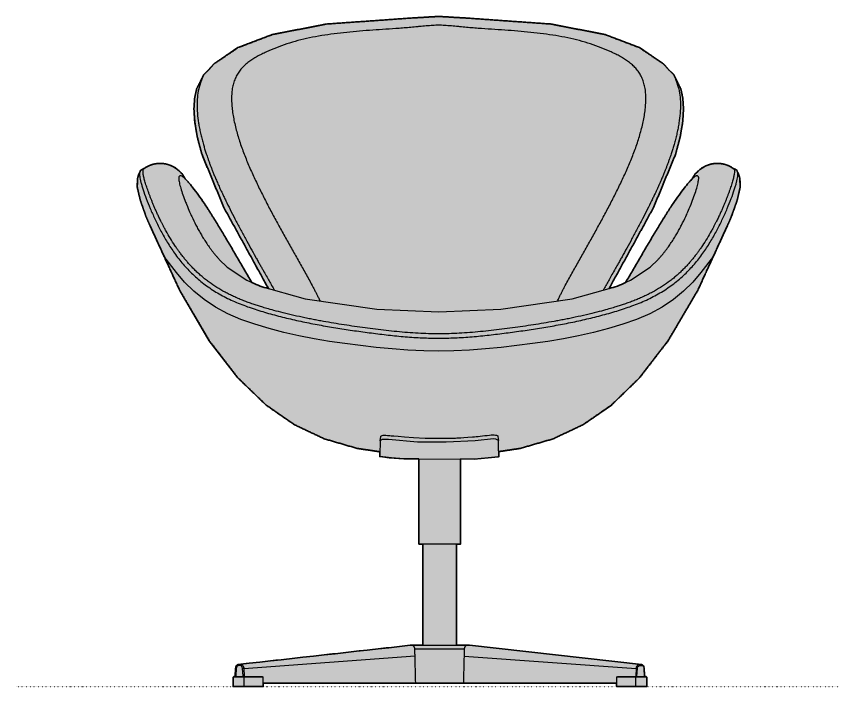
# Model space of a CAD drawing. Header units: millimetres. Extents: x 0 to 2157, y -1316 to 798.
# Drawn here: x 0 to 979, y 0 to 798 of the extents above; entities that cross this region are included whole.
import ezdxf

# ---------------------------------------------------------------- set-up
doc = ezdxf.new("R2010")
doc.units = ezdxf.units.MM
doc.linetypes.add('Dots', pattern=[1, 0, -1])
doc.layers.add('Blocks', color=7, linetype='Continuous')
doc.layers.add('Blocks$Fill', color=7, linetype='Continuous', true_color=0xffffff)
for name, color, linetype, lineweight, true_color in [('Blocks$Inner', 7, 'Continuous', 25, 0x007f00), ('Blocks$Outline', 7, 'Continuous', 35, 0xff3f3f), ('Groud', 7, 'Dots', 25, 0x243775)]:
    doc.layers.add(name, color=color, linetype=linetype, lineweight=lineweight, true_color=true_color)

# ---------------------------------------------------------------- blocks, each defined once
blk = doc.blocks.new('Swan Front')
at = {"layer": 'Blocks$Fill', "extrusion": (0, 0, -1)}
blk.add_hatch(color=256, dxfattribs=at).paths.add_polyline_path([(532.91, 4.03), (532.91, 0), (568.93, 0), (568.93, 11), (567.93, 12), (567.43, 12), (566.49, 12), (565.95, 21.45), (565.95, 21.58), (565.94, 21.72), (565.93, 21.85), (565.92, 21.98), (565.91, 22.11), (565.89, 22.24), (565.87, 22.37), (565.85, 22.5), (565.83, 22.63), (565.8, 22.76), (565.77, 22.89), (565.74, 23.01), (565.71, 23.14), (565.67, 23.26), (565.64, 23.38), (565.6, 23.5), (565.56, 23.62), (565.51, 23.74), (565.47, 23.85), (565.42, 23.97), (565.37, 24.08), (565.31, 24.19), (565.26, 24.29), (565.2, 24.4), (565.14, 24.5), (565.08, 24.6), (565.02, 24.7), (564.96, 24.8), (564.89, 24.89), (564.82, 24.98), (564.75, 25.07), (564.68, 25.15), (564.61, 25.24), (564.54, 25.32), (564.46, 25.39), (564.39, 25.47), (564.31, 25.54), (564.23, 25.6), (564.15, 25.67), (564.07, 25.73), (563.99, 25.79), (563.9, 25.84), (563.82, 25.9), (563.73, 25.94), (563.64, 25.99), (563.6, 26.01), (563.55, 26.03), (563.51, 26.06), (563.46, 26.08), (563.41, 26.09), (563.37, 26.11), (563.32, 26.13), (563.27, 26.15), (563.22, 26.16), (563.17, 26.18), (563.12, 26.19), (563.08, 26.2), (563.03, 26.21), (562.98, 26.22), (562.93, 26.23), (562.88, 26.24), (562.83, 26.25), (562.71, 26.26), (357.81, 49.19), (356.63, 49.2), (355.88, 49.2), (342.8, 49.2), (342.8, 169.8), (347.8, 169.8), (347.8, 271.24), (365.61, 271.27), (380.07, 272.47), (393.8, 273.98), (394.22, 274.06), (394.09, 275.5), (393.98, 279.75), (421.08, 283.76), (460.25, 295.2), (495.75, 311.92), (529.58, 335.35), (563.13, 367.76), (597.26, 412.11), (632.52, 472.1), (651.25, 512.91), (668.93, 551.44), (668.99, 551.57), (672.49, 559.63), (679.42, 579.17), (683.09, 594.9), (682.8, 605.24), (681.45, 609.99), (680.05, 612.89), (680.03, 612.95), (680.01, 613), (679.98, 613.06), (679.96, 613.12), (679.93, 613.17), (679.9, 613.23), (679.87, 613.28), (679.85, 613.33), (679.82, 613.38), (679.79, 613.43), (679.75, 613.47), (679.72, 613.52), (679.69, 613.56), (679.66, 613.6), (679.62, 613.64), (679.59, 613.68), (679.32, 614.86), (676.96, 616.53), (676.71, 616.6), (676.47, 616.65), (676.21, 616.71), (676.18, 616.72), (676.15, 616.72), (676.1, 616.73), (676.01, 616.75), (675.88, 616.78), (675.63, 616.86), (675.59, 616.88), (674.87, 617.39), (674.14, 617.89), (673.39, 618.36), (672.63, 618.82), (671.84, 619.26), (671.05, 619.69), (670.24, 620.09), (669.42, 620.47), (668.58, 620.83), (667.73, 621.16), (666.87, 621.48), (666.01, 621.77), (665.13, 622.04), (664.24, 622.28), (663.35, 622.5), (662.45, 622.7), (661.55, 622.87), (660.64, 623.01), (659.73, 623.13), (658.82, 623.23), (657.9, 623.3), (656.99, 623.34), (656.08, 623.36), (655.17, 623.36), (654.26, 623.33), (653.36, 623.27), (652.46, 623.19), (651.57, 623.09), (650.69, 622.96), (649.81, 622.82), (648.94, 622.65), (648.09, 622.45), (647.23, 622.24), (646.38, 622), (645.53, 621.74), (644.69, 621.45), (643.85, 621.14), (643.01, 620.8), (642.18, 620.45), (641.36, 620.06), (640.54, 619.66), (639.74, 619.23), (638.94, 618.78), (638.16, 618.3), (637.39, 617.81), (636.63, 617.29), (635.88, 616.75), (635.15, 616.19), (634.44, 615.61), (633.74, 615.01), (633.06, 614.39), (632.4, 613.76), (631.76, 613.11), (631.13, 612.44), (630.53, 611.76), (629.94, 611.06), (629.38, 610.35), (628.84, 609.62), (628.32, 608.89), (627.82, 608.14), (627.35, 607.39), (626.89, 606.62), (626.46, 605.85), (626.05, 605.07), (625.14, 604.13), (623.9, 602.81), (622.59, 601.35), (619.8, 598.05), (616.77, 594.28), (613.57, 590.12), (610.2, 585.59), (606.7, 580.7), (603.09, 575.45), (595.65, 564), (572.56, 525.92), (546.42, 481.35), (536.73, 477.01), (526.87, 474.22), (579.81, 570.66), (606.23, 634.59), (611.62, 654.95), (614.64, 672.87), (615.58, 688.32), (614.74, 701.27), (612.4, 712.13), (605.05, 726.86), (603.87, 729.23), (598.49, 734.43), (598.36, 734.57), (598.22, 734.7), (598.09, 734.84), (597.97, 734.98), (591.92, 741.79), (563.08, 761.31), (522.3, 776.84), (457.92, 789.41), (356.67, 796.56), (323.94, 798.49), (291.21, 796.56), (189.96, 789.41), (125.58, 776.84), (84.8, 761.31), (55.96, 741.79), (49.91, 734.98), (49.79, 734.84), (49.66, 734.7), (49.52, 734.57), (49.39, 734.43), (44.01, 729.23), (42.83, 726.86), (35.48, 712.13), (33.14, 701.27), (32.3, 688.32), (33.24, 672.87), (36.26, 654.95), (41.65, 634.59), (68.07, 570.66), (121.01, 474.22), (111.15, 477.01), (101.46, 481.35), (54.12, 561), (48.48, 569.86), (44.79, 575.45), (41.18, 580.7), (37.68, 585.59), (34.31, 590.12), (31.11, 594.28), (28.08, 598.05), (25.29, 601.35), (23.98, 602.81), (22.74, 604.13), (21.83, 605.07), (21.42, 605.85), (20.99, 606.62), (20.53, 607.39), (20.06, 608.14), (19.56, 608.89), (19.04, 609.62), (18.5, 610.35), (17.94, 611.06), (17.35, 611.76), (16.75, 612.44), (16.12, 613.11), (15.48, 613.76), (14.82, 614.39), (14.14, 615.01), (13.44, 615.61), (12.73, 616.19), (12, 616.75), (11.25, 617.29), (10.49, 617.81), (9.72, 618.3), (8.94, 618.78), (8.14, 619.23), (7.34, 619.66), (6.52, 620.06), (5.7, 620.45), (4.87, 620.8), (4.04, 621.14), (3.19, 621.45), (2.35, 621.74), (1.5, 622), (0.65, 622.24), (-0.21, 622.45), (-1.06, 622.65), (-1.93, 622.82), (-2.81, 622.96), (-3.69, 623.09), (-4.58, 623.19), (-5.48, 623.27), (-6.38, 623.33), (-7.29, 623.36), (-8.2, 623.36), (-9.11, 623.34), (-10.02, 623.3), (-10.94, 623.23), (-11.85, 623.13), (-12.76, 623.01), (-13.67, 622.87), (-14.57, 622.7), (-15.47, 622.5), (-16.36, 622.28), (-17.25, 622.04), (-18.12, 621.77), (-18.99, 621.48), (-19.85, 621.16), (-20.7, 620.83), (-21.54, 620.47), (-22.36, 620.09), (-23.17, 619.69), (-23.96, 619.26), (-24.75, 618.82), (-25.51, 618.36), (-26.26, 617.89), (-26.99, 617.39), (-27.71, 616.88), (-27.75, 616.86), (-28, 616.78), (-28.13, 616.75), (-28.27, 616.72), (-28.3, 616.72), (-28.33, 616.71), (-28.36, 616.7), (-28.46, 616.68), (-28.5, 616.67), (-28.83, 616.6), (-29.08, 616.53), (-31.44, 614.86), (-31.7, 613.68), (-31.74, 613.64), (-31.78, 613.6), (-31.81, 613.56), (-31.84, 613.52), (-31.87, 613.47), (-31.91, 613.43), (-31.94, 613.38), (-31.97, 613.33), (-31.99, 613.28), (-32.02, 613.23), (-32.05, 613.17), (-32.08, 613.12), (-32.1, 613.06), (-32.13, 613), (-32.15, 612.95), (-32.17, 612.89), (-33.57, 609.99), (-34.92, 605.24), (-35.21, 594.9), (-31.54, 579.17), (-24.6, 559.63), (-21.11, 551.57), (-21.05, 551.44), (-3.37, 512.91), (15.36, 472.1), (50.62, 412.11), (84.75, 367.76), (118.3, 335.35), (152.13, 311.92), (187.63, 295.2), (226.8, 283.76), (252.42, 279.97), (252.33, 277.41), (252.41, 274.51), (252.28, 273.96), (253.25, 273.8), (265.04, 272.53), (281.85, 271.15), (297.83, 271.17), (297.83, 169.8), (302.83, 169.8), (302.83, 49.2), (290.07, 49.2), (288.92, 49.2), (287.79, 49.2), (287.51, 49.2), (287.4, 49.19), (287.35, 49.19), (287.31, 49.18), (82.39, 26.26), (82.32, 26.25), (82.25, 26.24), (82.19, 26.23), (82.14, 26.22), (82.09, 26.2), (82.03, 26.19), (81.98, 26.18), (81.93, 26.16), (81.88, 26.14), (81.83, 26.13), (81.78, 26.11), (81.73, 26.09), (81.68, 26.07), (81.63, 26.05), (81.59, 26.03), (81.54, 26.01), (81.49, 25.98), (81.45, 25.96), (81.4, 25.93), (81.35, 25.91), (81.27, 25.85), (81.18, 25.8), (81.09, 25.74), (81, 25.67), (80.92, 25.6), (80.84, 25.53), (80.76, 25.46), (80.68, 25.38), (80.6, 25.3), (80.52, 25.22), (80.44, 25.13), (80.37, 25.04), (80.3, 24.94), (80.23, 24.84), (80.16, 24.74), (80.09, 24.64), (80.03, 24.54), (79.99, 24.48), (79.98, 24.45), (79.96, 24.42), (79.95, 24.39), (79.93, 24.36), (79.91, 24.32), (79.9, 24.28), (79.88, 24.24), (79.86, 24.19), (79.82, 24.09), (79.78, 23.96), (79.74, 23.81), (79.64, 23.42), (79.52, 22.91), (79.19, 21.36), (78.66, 12), (76.85, 12), (75.85, 11), (75.85, 0), (89.11, 0), (89.11, 0), (111.95, 0), (111.95, 4.03), (294.58, 4.03), (351.34, 4.03)], flags=0)
at = {"layer": 'Blocks$Inner'}
for p, q in [((-682.8, 605.24), (-681.45, 609.99)), ((-681.45, 609.99), (-679.83, 613.35)), ((33.57, 609.99), (31.95, 613.35)), ((34.92, 605.24), (33.57, 609.99)), ((-683.09, 594.9), (-682.8, 605.24)), ((35.21, 594.9), (34.92, 605.24)), ((-679.42, 579.17), (-683.09, 594.9)), ((31.54, 579.17), (35.21, 594.9)), ((-672.49, 559.63), (-679.42, 579.17)), ((24.6, 559.63), (31.54, 579.17)), ((-668.99, 551.57), (-672.49, 559.63)), ((21.11, 551.57), (24.6, 559.63)), ((-632.52, 472.1), (-668.93, 551.44)), ((-15.36, 472.1), (21.05, 551.44)), ((-597.26, 412.11), (-632.52, 472.1)), ((-50.62, 412.11), (-15.36, 472.1)), ((-563.13, 367.76), (-597.26, 412.11)), ((-84.75, 367.76), (-50.62, 412.11)), ((-529.58, 335.35), (-563.13, 367.76)), ((-118.3, 335.35), (-84.75, 367.76)), ((-495.75, 311.92), (-529.58, 335.35)), ((-152.13, 311.92), (-118.3, 335.35)), ((-460.25, 295.2), (-495.75, 311.92)), ((-187.63, 295.2), (-152.13, 311.92)), ((-421.08, 283.76), (-460.25, 295.2)), ((-393.69, 292.84), (-392.99, 298)), ((-253.38, 298.08), (-252.74, 293.13)), ((-226.8, 283.76), (-187.63, 295.2)), ((-393.98, 279.75), (-421.08, 283.76)), ((-252.42, 279.97), (-226.8, 283.76)), ((-347.8, 271.24), (-347.8, 169.8)), ((-342.8, 169.8), (-342.8, 49.2)), ((-302.83, 49.2), (-302.83, 169.8)), ((-82.39, 26.26), (-287.31, 49.18))]:
    blk.add_line(p, q, dxfattribs=at)
for points in [[(-49.91, 734.98), (-55.96, 741.79), (-84.8, 761.31), (-125.58, 776.84), (-189.96, 789.41), (-291.21, 796.56), (-323.94, 798.49), (-356.67, 796.56), (-457.92, 789.41), (-522.3, 776.84), (-563.08, 761.31), (-591.92, 741.79), (-597.97, 734.98)], [(-598.49, 734.43), (-603.87, 729.23), (-612.4, 712.13), (-614.74, 701.27), (-615.58, 688.32), (-614.64, 672.87), (-611.62, 654.95), (-606.23, 634.59), (-579.81, 570.66), (-526.87, 474.22)], [(-121.01, 474.22), (-68.07, 570.66), (-41.65, 634.59), (-36.26, 654.95), (-33.24, 672.87), (-32.3, 688.32), (-33.14, 701.27), (-35.48, 712.13), (-44.01, 729.23), (-49.39, 734.43)], [(-675.59, 616.88), (-675.63, 616.86), (-675.88, 616.78), (-676.01, 616.75), (-676.1, 616.73), (-676.15, 616.72), (-676.18, 616.72), (-676.21, 616.71), (-676.24, 616.7), (-676.27, 616.7), (-676.3, 616.69), (-676.34, 616.68), (-676.38, 616.67), (-676.47, 616.65), (-676.71, 616.6), (-676.96, 616.53), (-679.32, 614.86), (-679.59, 613.68)], [(31.7, 613.68), (31.44, 614.86), (29.08, 616.53), (28.83, 616.6), (28.59, 616.65), (28.5, 616.67), (28.46, 616.68), (28.42, 616.69), (28.39, 616.7), (28.36, 616.7), (28.33, 616.71), (28.3, 616.72), (28.27, 616.72), (28.22, 616.73), (28.13, 616.75), (28, 616.78), (27.75, 616.86), (27.71, 616.88)], [(3.37, 512.91), (-11.56, 493.53), (-21.26, 481.96), (-32.18, 471.06), (-44.39, 461.06), (-57.87, 452.12), (-72.53, 444.28), (-88.2, 437.49), (-104.68, 431.64), (-121.78, 426.52), (-139.36, 421.98), (-157.28, 417.96), (-175.43, 414.41), (-193.76, 411.32), (-212.22, 408.63), (-230.8, 406.26), (-249.49, 404.14), (-268.29, 402.33), (-287.17, 400.93), (-306.1, 400.05), (-323.94, 399.76), (-341.78, 400.05), (-360.71, 400.93), (-379.59, 402.33), (-398.39, 404.14), (-417.08, 406.26), (-435.66, 408.63), (-454.12, 411.32), (-472.45, 414.41), (-490.6, 417.96), (-508.52, 421.98), (-526.1, 426.52), (-543.2, 431.64), (-559.68, 437.49), (-575.35, 444.28), (-590.01, 452.12), (-603.49, 461.06), (-615.7, 471.06), (-626.62, 481.96), (-636.32, 493.53), (-651.25, 512.91)], [(-585.32, 508.87), (-575.86, 499.69), (-552.54, 484.09), (-536.73, 477.01), (-482.9, 461.81), (-397.77, 449.86), (-323.94, 446.36), (-250.11, 449.86), (-164.98, 461.81), (-111.15, 477.01), (-95.34, 484.09), (-72.02, 499.69), (-62.56, 508.87)], [(-391.19, 294.56), (-393.69, 292.84), (-393.72, 288.36), (-393.96, 280.44), (-394.09, 275.5), (-394.22, 274.06), (-393.8, 273.98), (-376.66, 272.09)], [(-255.77, 294.98), (-258.77, 295.16), (-280.55, 292.9), (-314.92, 291.07), (-349.18, 291.27), (-383.64, 294.27), (-391.19, 294.56)], [(-269.38, 272.06), (-253.25, 273.8), (-252.28, 273.96), (-252.41, 274.51), (-252.33, 277.41), (-252.57, 284.24), (-252.74, 293.13), (-255.77, 294.97)], [(-390.82, 273.61), (-382.82, 272.7), (-365.61, 271.27), (-281.85, 271.15), (-262.43, 272.74), (-254.82, 273.61)], [(-297.83, 271.17), (-297.83, 169.8), (-347.8, 169.8)], [(-355.88, 49.2), (-349.63, 49.2), (-342.59, 49.2), (-334.95, 49.2), (-326.96, 49.2), (-318.85, 49.2), (-310.88, 49.2), (-303.27, 49.2), (-296.27, 49.2), (-290.07, 49.2)], [(-287.79, 49.2), (-288.92, 49.2), (-290.07, 49.2)], [(-556.16, 21.43), (-352.15, 36.51)], [(-293.79, 36.3), (-88.7, 21.42)], [(-565.2, 21.5), (-565.95, 21.45), (-566.45, 12.74), (-566.49, 12)], [(-557.04, 12), (-557.08, 12.7), (-557.57, 21.37), (-558.1, 23.58), (-559.4, 25.02), (-561.06, 25.28), (-562.79, 25.23), (-564.6, 23.75), (-565.21, 21.37), (-565.71, 12.7), (-565.75, 12)], [(-556.16, 21.43), (-555.66, 12.74), (-555.62, 12)], [(-88.7, 21.44), (-89.19, 12.75), (-89.24, 12)], [(-87.82, 12), (-87.29, 21.36)], [(-87.29, 21.36), (-86.63, 23.83), (-84.67, 25.27), (-82.86, 25.28), (-81.14, 25.08), (-79.7, 23.66)], [(-78.66, 12), (-79.19, 21.36)], [(-568.93, 11), (-567.93, 12), (-567.43, 12), (-562.78, 12), (-556.24, 12), (-534.33, 12), (-532.91, 11)], [(-555.63, 0), (-555.63, 11), (-555.93, 11.5), (-556.24, 12)], [(-111.95, 11), (-110.54, 12), (-88.5, 12), (-81.95, 12), (-77.33, 12), (-76.85, 12), (-75.85, 11)], [(-75.85, 0), (-75.85, 11), (-75.86, 11), (-76.38, 11), (-77.59, 11), (-79.39, 11), (-81.65, 11), (-84.16, 11), (-86.71, 11), (-89.11, 11), (-111.95, 11), (-111.95, 0), (-89.11, 0), (-89.11, 11), (-88.8, 11.5), (-88.5, 12)], [(-532.91, 4.03), (-351.34, 4.03)], [(-75.85, 0), (-89.11, 0)]]:
    blk.add_lwpolyline(points, dxfattribs=at)
blk.add_lwpolyline([(-555.63, 11), (-558.01, 11), (-560.57, 11), (-563.08, 11), (-565.34, 11), (-567.16, 11), (-568.39, 11), (-568.92, 11), (-568.93, 11), (-568.93, 0), (-532.91, 0), (-532.91, 11)], close=True, dxfattribs=at)
at = {"layer": 'Blocks$Inner', "extrusion": (0, 0, -1)}
for centre, radius, start, end in [((605.44, 741.62), 10, 221.60169, 225.94778), ((42.44, 741.62), 10, 314.05222, 318.39831), ((655.82, 589.99), 33.37, 53.68004, 153.13594), ((-7.94, 589.99), 33.37, 26.86406, 126.31996), ((662.95, 554.19), 6.58, 335.34469, 336.55966)]:
    blk.add_arc(centre, radius, start, end, dxfattribs=at)
at = {"layer": 'Blocks$Inner'}
for centre, radius, start, end in [((15.07, 554.19), 6.58, 335.34469, 336.55966), ((-561.96, 36.28), 10, 270.04243, 270.23445)]:
    blk.add_arc(centre, radius, start, end, dxfattribs=at)
for points, knots in [([(-323.94, 788.03), (-326.28, 787.95), (-329.96, 787.78), (-334.97, 787.48), (-339, 787.21), (-343.02, 786.86), (-347.03, 786.45), (-351.02, 786.02), (-355.02, 785.63), (-359.01, 785.28), (-364.32, 784.81), (-373.61, 784.05), (-386.85, 783.18), (-402.61, 782.21), (-418.2, 781.09), (-433.56, 779.59), (-448.64, 777.77), (-463.46, 775.67), (-477.9, 773.15), (-491.76, 769.86), (-504.94, 765.86), (-517.48, 761.29), (-527.35, 757.16), (-534.87, 753.59), (-540.26, 750.75), (-545.41, 747.71), (-549.45, 744.96), (-552.47, 742.57), (-555.4, 740.09), (-558.75, 736.74), (-562.3, 732.22), (-565.3, 727.27), (-567.64, 721.72), (-569.37, 715.72), (-570.22, 710.32), (-570.59, 705.77), (-570.74, 702.32), (-570.75, 698.81), (-570.61, 695.19), (-570.34, 691.52), (-569.86, 686.6), (-568.97, 680.35), (-567.52, 672.74), (-565.72, 665.09), (-563.61, 657.41), (-561.24, 649.75), (-557.75, 639.56), (-552.88, 626.94), (-546.43, 612.03), (-539.51, 597.28), (-532.28, 582.74), (-524.86, 568.43), (-517.15, 554.06), (-509.41, 539.98), (-501.46, 525.76), (-493.5, 511.69), (-485.53, 497.61), (-478.94, 485.74), (-474.44, 477.4), (-471.91, 472.62), (-470.07, 469.01), (-468.25, 465.38), (-466.67, 462.16), (-465.7, 460.14), (-465.32, 459.34)], [0.9992672, 0.9992672, 0.9992672, 0.9992672, 1.0038535, 1.0065131, 1.0091727, 1.0118322, 1.0144918, 1.0171514, 1.019811, 1.0224705, 1.0251301, 1.0304492, 1.0410875, 1.0517258, 1.0623641, 1.0730024, 1.0836407, 1.094279, 1.1049173, 1.1155556, 1.1261939, 1.1368322, 1.1474705, 1.1527897, 1.1581088, 1.163428, 1.1687471, 1.1714067, 1.1740663, 1.1793854, 1.1847046, 1.1900237, 1.1953429, 1.200662, 1.2059812, 1.2086407, 1.2113003, 1.2139599, 1.2166195, 1.219279, 1.2219386, 1.2272578, 1.2325769, 1.2378961, 1.2432152, 1.2485344, 1.2538535, 1.2644918, 1.2751301, 1.2857684, 1.2964067, 1.307045, 1.3176833, 1.3283216, 1.3389599, 1.3495982, 1.3602365, 1.3708748, 1.3761939, 1.3788535, 1.3815131, 1.3841727, 1.3868322, 1.3885827, 1.3885827, 1.3885827, 1.3885827]), ([(-182.56, 459.34), (-182.18, 460.14), (-181.22, 462.16), (-179.63, 465.38), (-177.81, 469.01), (-175.97, 472.62), (-173.44, 477.4), (-168.94, 485.74), (-162.35, 497.61), (-154.38, 511.69), (-146.42, 525.76), (-138.47, 539.98), (-130.73, 554.06), (-123.02, 568.43), (-115.6, 582.74), (-108.37, 597.28), (-101.46, 612.03), (-95, 626.94), (-90.13, 639.56), (-86.64, 649.75), (-84.27, 657.41), (-82.16, 665.09), (-80.36, 672.74), (-78.91, 680.35), (-78.02, 686.6), (-77.54, 691.52), (-77.27, 695.19), (-77.13, 698.81), (-77.14, 702.32), (-77.29, 705.77), (-77.66, 710.32), (-78.51, 715.72), (-80.24, 721.72), (-82.58, 727.27), (-85.58, 732.22), (-89.13, 736.74), (-92.49, 740.09), (-95.41, 742.57), (-98.44, 744.96), (-102.47, 747.71), (-107.62, 750.75), (-113.01, 753.59), (-120.53, 757.16), (-130.4, 761.29), (-142.94, 765.86), (-156.12, 769.86), (-169.98, 773.15), (-184.42, 775.67), (-199.24, 777.77), (-214.32, 779.59), (-229.68, 781.09), (-245.27, 782.21), (-261.03, 783.18), (-274.27, 784.05), (-283.56, 784.81), (-288.87, 785.28), (-292.86, 785.63), (-296.86, 786.02), (-300.85, 786.45), (-304.86, 786.86), (-308.88, 787.21), (-312.91, 787.48), (-317.92, 787.78), (-321.6, 787.95), (-323.94, 788.03)], [0.6099516, 0.6099516, 0.6099516, 0.6099516, 0.6117021, 0.6143617, 0.6170213, 0.6196809, 0.6223404, 0.6276596, 0.6382979, 0.6489362, 0.6595745, 0.6702128, 0.6808511, 0.6914894, 0.7021277, 0.712766, 0.7234043, 0.7340426, 0.7446809, 0.75, 0.7553191, 0.7606383, 0.7659574, 0.7712766, 0.7765957, 0.7792553, 0.7819149, 0.7845745, 0.787234, 0.7898936, 0.7925532, 0.7978723, 0.8031915, 0.8085106, 0.8138298, 0.8191489, 0.8244681, 0.8271277, 0.8297872, 0.8351064, 0.8404255, 0.8457447, 0.8510638, 0.8617021, 0.8723404, 0.8829787, 0.893617, 0.9042553, 0.9148936, 0.9255319, 0.9361702, 0.9468085, 0.9574468, 0.9680851, 0.9734043, 0.9760638, 0.9787234, 0.981383, 0.9840426, 0.9867021, 0.9893617, 0.9920213, 0.9946809, 0.9992672, 0.9992672, 0.9992672, 0.9992672]), ([(-605.05, 726.86), (-607.38, 720.29), (-609.51, 714.54), (-611.43, 704.89), (-612.11, 694.35), (-611.65, 683.15), (-610.46, 673.46), (-609.05, 665.49), (-607.79, 659.42), (-606.58, 654.37), (-605.56, 650.41), (-604.75, 647.44), (-603.95, 644.66), (-602.95, 641.27), (-601.95, 638.07), (-600.84, 634.65), (-599.9, 631.86), (-599, 629.27), (-598.2, 626.99), (-597.53, 625.14), (-596.84, 623.26), (-595.94, 620.86), (-594.8, 617.9), (-593.37, 614.25), (-591.76, 610.3), (-589.9, 605.84), (-587.69, 600.69), (-585.46, 595.67), (-583.39, 591.11), (-581.68, 587.44), (-579.75, 583.34), (-576.81, 577.22), (-572.57, 568.62), (-566.78, 557.28), (-560.55, 545.45), (-554.16, 533.63), (-547.93, 522.31), (-543.13, 513.7), (-539.68, 507.54), (-537.34, 503.39), (-535.2, 499.6), (-532.47, 494.77), (-529.34, 489.23), (-525.97, 483.25), (-522.78, 477.56), (-520.82, 474.04), (-519.82, 472.23)], [0.2053571, 0.2053571, 0.2053571, 0.2053571, 0.2142857, 0.2232143, 0.2321429, 0.2410714, 0.25, 0.2544643, 0.2589286, 0.2633929, 0.265625, 0.2678571, 0.2700893, 0.2723214, 0.2767857, 0.2790179, 0.28125, 0.2834821, 0.2845982, 0.2857143, 0.2868304, 0.2879464, 0.2901786, 0.2924107, 0.2946429, 0.296875, 0.2991071, 0.3013393, 0.3024554, 0.3035714, 0.3046875, 0.3058036, 0.3080357, 0.3102679, 0.3125, 0.3147321, 0.3169643, 0.3191964, 0.3203125, 0.3214286, 0.3225446, 0.3236607, 0.3258929, 0.328125, 0.3303571, 0.3329461, 0.3329461, 0.3329461, 0.3329461]), ([(-42.83, 726.86), (-40.5, 720.29), (-38.37, 714.54), (-36.45, 704.89), (-35.77, 694.35), (-36.23, 683.15), (-37.42, 673.46), (-38.83, 665.49), (-40.09, 659.42), (-41.3, 654.37), (-42.32, 650.41), (-43.13, 647.44), (-43.93, 644.66), (-44.93, 641.27), (-45.93, 638.07), (-47.04, 634.65), (-47.98, 631.86), (-48.88, 629.27), (-49.68, 626.99), (-50.35, 625.14), (-51.04, 623.26), (-51.94, 620.86), (-53.08, 617.9), (-54.51, 614.25), (-56.12, 610.3), (-57.98, 605.84), (-60.19, 600.69), (-62.42, 595.67), (-64.49, 591.11), (-66.2, 587.44), (-68.13, 583.34), (-71.07, 577.22), (-75.31, 568.62), (-81.1, 557.28), (-87.33, 545.45), (-93.72, 533.63), (-99.95, 522.31), (-104.75, 513.7), (-108.2, 507.54), (-110.54, 503.39), (-112.68, 499.6), (-115.41, 494.77), (-118.54, 489.23), (-121.91, 483.25), (-125.1, 477.56), (-127.06, 474.04), (-128.06, 472.23)], [0.2053571, 0.2053571, 0.2053571, 0.2053571, 0.2142857, 0.2232143, 0.2321429, 0.2410714, 0.25, 0.2544643, 0.2589286, 0.2633929, 0.265625, 0.2678571, 0.2700893, 0.2723214, 0.2767857, 0.2790179, 0.28125, 0.2834821, 0.2845982, 0.2857143, 0.2868304, 0.2879464, 0.2901786, 0.2924107, 0.2946429, 0.296875, 0.2991071, 0.3013393, 0.3024554, 0.3035714, 0.3046875, 0.3058036, 0.3080357, 0.3102679, 0.3125, 0.3147321, 0.3169643, 0.3191964, 0.3203125, 0.3214286, 0.3225446, 0.3236607, 0.3258929, 0.328125, 0.3303571, 0.3329461, 0.3329461, 0.3329461, 0.3329461]), ([(-679.59, 613.68), (-679.9, 613.34), (-680.47, 612.03), (-680.39, 608.04), (-679.16, 602.18), (-677.52, 596.6), (-675.57, 590.36), (-672.49, 581.57), (-667.85, 569.79), (-662.3, 557.28), (-655.88, 544.3), (-648.48, 531.07), (-639.94, 517.85), (-630.09, 504.91), (-618.8, 492.56), (-605.92, 481.17), (-591.49, 471.05), (-575.63, 462.31), (-558.58, 454.94), (-540.65, 448.72), (-522.05, 443.32), (-502.96, 438.49), (-483.57, 434.2), (-463.96, 430.39), (-444.19, 427.03), (-424.29, 424.02), (-404.25, 421.27), (-384.06, 418.76), (-363.75, 416.75), (-343.68, 415.42), (-330.4, 415.1), (-323.94, 415.09)], [0, 0, 0, 0, 0.0074939, 0.0196891, 0.0318842, 0.0379817, 0.0440793, 0.0562744, 0.0684695, 0.0806647, 0.0928598, 0.1050549, 0.11725, 0.1294452, 0.1416403, 0.1538354, 0.1660305, 0.1782256, 0.1904208, 0.2026159, 0.214811, 0.2270061, 0.2392012, 0.2513964, 0.2635915, 0.2757866, 0.2879817, 0.3001769, 0.312372, 0.3245671, 0.336095, 0.336095, 0.336095, 0.336095]), ([(-323.94, 420.21), (-332.1, 420.23), (-348.81, 420.74), (-373.94, 422.76), (-399.21, 425.71), (-420.1, 428.54), (-436.67, 430.99), (-449.02, 432.96), (-459.29, 434.72), (-467.52, 436.23), (-473.64, 437.4), (-479.96, 438.66), (-488.77, 440.49), (-499.95, 442.99), (-512.51, 446.06), (-523.06, 448.89), (-530.6, 451.06), (-536.33, 452.8), (-540.44, 454.11), (-543.82, 455.23), (-546.57, 456.17), (-549.45, 457.18), (-553.15, 458.53), (-557.69, 460.28), (-563.01, 462.47), (-568.27, 464.8), (-573.46, 467.28), (-580.21, 470.77), (-588.33, 475.49), (-595.97, 480.67), (-601.78, 485.09), (-605.97, 488.52), (-610.03, 492.09), (-613.96, 495.8), (-617.08, 498.96), (-619.45, 501.47), (-621.2, 503.39), (-622.77, 505.17), (-624.6, 507.28), (-626.67, 509.76), (-628.98, 512.64), (-631.26, 515.61), (-633.22, 518.25), (-635.55, 521.51), (-639.06, 526.63), (-643.73, 533.98), (-648.02, 541.43), (-650.9, 546.76), (-652.71, 550.22), (-654.21, 553.17), (-656, 556.75), (-657.85, 560.61), (-659.44, 564.04), (-660.65, 566.72), (-661.57, 568.78), (-662.46, 570.82), (-663.56, 573.38), (-664.82, 576.42), (-666.22, 579.89), (-667.58, 583.36), (-668.89, 586.83), (-670.52, 591.28), (-672.28, 596.54), (-674.06, 602.16), (-675.35, 607.04), (-676.13, 611.15), (-676.33, 614.33), (-676.05, 616.05), (-675.7, 616.72), (-675.59, 616.88)], [0.2976355, 0.2976355, 0.2976355, 0.2976355, 0.3061729, 0.3151014, 0.32403, 0.3329586, 0.3374229, 0.3418871, 0.3463514, 0.3485836, 0.3508157, 0.3530479, 0.35528, 0.3597443, 0.3642086, 0.3686729, 0.3731371, 0.3776014, 0.3820657, 0.3842979, 0.38653, 0.3887621, 0.3909943, 0.3954586, 0.3999229, 0.4043871, 0.4088514, 0.4133157, 0.4222443, 0.4311729, 0.4356371, 0.4401014, 0.4445657, 0.44903, 0.4534943, 0.4557264, 0.4579586, 0.4601907, 0.4624229, 0.4668871, 0.4713514, 0.4735836, 0.4758157, 0.4780479, 0.48028, 0.4847443, 0.4892086, 0.4914407, 0.4936729, 0.495905, 0.4981371, 0.5026014, 0.5070657, 0.5092979, 0.51153, 0.5137621, 0.5159943, 0.5204586, 0.5249229, 0.5293871, 0.5338514, 0.5383157, 0.5472443, 0.5561729, 0.5651014, 0.57403, 0.5829586, 0.5918871, 0.595271, 0.595271, 0.595271, 0.595271]), ([(-546.42, 481.35), (-547.23, 482.67), (-550.76, 488.49), (-555.56, 496.64), (-560.83, 505.73), (-566.05, 514.78), (-572.57, 525.99), (-580.36, 539.01), (-586.79, 549.64), (-591.24, 556.92), (-593.77, 561.01), (-595.65, 564.01), (-597.53, 566.96), (-600.03, 570.85), (-604.33, 577.36), (-610.3, 585.84), (-615.8, 593.08), (-619.83, 598.12), (-622.64, 601.44), (-625.18, 604.23), (-627.44, 606.45), (-629.3, 607.85), (-630.84, 608.65), (-632.01, 608.81), (-633.15, 608.28), (-633.71, 606.8), (-633.61, 604.17), (-633.27, 601.72), (-632.65, 598.82), (-631.51, 594.42), (-629.58, 588.17), (-626.99, 580.95), (-625.18, 576.32), (-624.55, 574.75)], [-0.4605823, -0.4605823, -0.4605823, -0.4605823, -0.4574468, -0.4468085, -0.4414894, -0.4361702, -0.4255319, -0.4148936, -0.4042553, -0.3989362, -0.3962766, -0.393617, -0.3909574, -0.3882979, -0.3829787, -0.3723404, -0.3617021, -0.356383, -0.3510638, -0.3457447, -0.3404255, -0.3351064, -0.3297872, -0.3244681, -0.3191489, -0.3085106, -0.3031915, -0.2978723, -0.2925532, -0.287234, -0.2765957, -0.2659574, -0.2606383, -0.2606383, -0.2606383, -0.2606383]), ([(27.71, 616.88), (27.82, 616.72), (28.17, 616.05), (28.45, 614.33), (28.25, 611.15), (27.47, 607.04), (26.18, 602.16), (24.4, 596.54), (22.64, 591.28), (21.01, 586.83), (19.7, 583.36), (18.34, 579.89), (16.94, 576.42), (15.68, 573.38), (14.58, 570.82), (13.69, 568.78), (12.77, 566.72), (11.56, 564.04), (9.97, 560.61), (8.12, 556.75), (6.33, 553.17), (4.83, 550.22), (3.02, 546.76), (0.14, 541.43), (-4.15, 533.98), (-8.82, 526.63), (-12.33, 521.51), (-14.66, 518.25), (-16.62, 515.61), (-18.9, 512.64), (-21.21, 509.76), (-23.28, 507.28), (-25.11, 505.17), (-26.69, 503.39), (-28.43, 501.47), (-30.8, 498.96), (-33.92, 495.8), (-37.85, 492.09), (-41.91, 488.52), (-46.1, 485.09), (-51.91, 480.67), (-59.55, 475.49), (-67.67, 470.77), (-74.42, 467.28), (-79.61, 464.8), (-84.87, 462.47), (-90.19, 460.28), (-94.73, 458.53), (-98.43, 457.18), (-101.31, 456.17), (-104.06, 455.23), (-107.44, 454.11), (-111.55, 452.8), (-117.28, 451.06), (-124.82, 448.89), (-135.37, 446.06), (-147.93, 442.99), (-159.12, 440.49), (-167.92, 438.66), (-174.24, 437.4), (-180.36, 436.23), (-188.59, 434.72), (-198.86, 432.96), (-211.21, 430.99), (-227.78, 428.54), (-248.67, 425.71), (-273.94, 422.76), (-299.07, 420.74), (-315.78, 420.23), (-323.94, 420.21)], [0, 0, 0, 0, 0.0033838, 0.0123124, 0.021241, 0.0301695, 0.0390981, 0.0480267, 0.0569553, 0.0614195, 0.0658838, 0.0703481, 0.0748124, 0.0792767, 0.0815088, 0.083741, 0.0859731, 0.0882053, 0.0926695, 0.0971338, 0.099366, 0.1015981, 0.1038303, 0.1060624, 0.1105267, 0.114991, 0.1172231, 0.1194553, 0.1216874, 0.1239195, 0.1283838, 0.1328481, 0.1350803, 0.1373124, 0.1395445, 0.1417767, 0.146241, 0.1507053, 0.1551695, 0.1596338, 0.1640981, 0.1730267, 0.1819553, 0.1864195, 0.1908838, 0.1953481, 0.1998124, 0.2042767, 0.2065088, 0.208741, 0.2109731, 0.2132053, 0.2176695, 0.2221338, 0.2265981, 0.2310624, 0.2355267, 0.239991, 0.2422231, 0.2444553, 0.2466874, 0.2489195, 0.2533838, 0.2578481, 0.2623124, 0.271241, 0.2801695, 0.2890981, 0.2976355, 0.2976355, 0.2976355, 0.2976355]), ([(-323.94, 415.09), (-317.48, 415.1), (-304.2, 415.42), (-284.13, 416.75), (-263.82, 418.76), (-243.63, 421.27), (-223.59, 424.02), (-203.69, 427.03), (-183.92, 430.39), (-164.31, 434.2), (-144.92, 438.49), (-125.83, 443.32), (-107.23, 448.72), (-89.3, 454.94), (-72.25, 462.31), (-56.39, 471.05), (-41.96, 481.17), (-29.08, 492.56), (-17.79, 504.91), (-7.94, 517.85), (0.6, 531.07), (8, 544.3), (14.42, 557.28), (19.97, 569.79), (24.61, 581.57), (27.69, 590.36), (29.64, 596.6), (31.28, 602.18), (32.51, 608.04), (32.59, 612.03), (32.02, 613.34), (31.7, 613.68)], [0.336095, 0.336095, 0.336095, 0.336095, 0.3476228, 0.3598179, 0.3720131, 0.3842082, 0.3964033, 0.4085984, 0.4207936, 0.4329887, 0.4451838, 0.4573789, 0.469574, 0.4817692, 0.4939643, 0.5061594, 0.5183545, 0.5305496, 0.5427448, 0.5549399, 0.567135, 0.5793301, 0.5915253, 0.6037204, 0.6159155, 0.6281106, 0.6342082, 0.6403057, 0.6525009, 0.664696, 0.6721899, 0.6721899, 0.6721899, 0.6721899]), ([(-23.33, 574.75), (-22.7, 576.32), (-20.89, 580.95), (-18.3, 588.17), (-16.37, 594.42), (-15.23, 598.82), (-14.61, 601.72), (-14.27, 604.17), (-14.17, 606.8), (-14.73, 608.28), (-15.87, 608.81), (-17.04, 608.65), (-18.58, 607.85), (-20.44, 606.45), (-22.7, 604.23), (-25.24, 601.44), (-28.05, 598.12), (-32.09, 593.08), (-37.58, 585.84), (-43.55, 577.36), (-47.85, 570.85), (-50.35, 566.96), (-52.23, 564.01), (-54.11, 561.01), (-56.64, 556.92), (-61.09, 549.64), (-67.52, 539.01), (-75.31, 525.99), (-81.83, 514.78), (-87.05, 505.73), (-92.32, 496.64), (-97.12, 488.49), (-100.65, 482.67), (-101.46, 481.35)], [11.8670213, 11.8670213, 11.8670213, 11.8670213, 11.8723404, 11.8829787, 11.893617, 11.8989362, 11.9042553, 11.9095745, 11.9148936, 11.9255319, 11.9308511, 11.9361702, 11.9414894, 11.9468085, 11.9521277, 11.9574468, 11.962766, 11.9680851, 11.9787234, 11.9893617, 11.9946809, 11.9973404, 12, 12.0026596, 12.0053191, 12.0106383, 12.0212766, 12.0319149, 12.0425532, 12.0478723, 12.0531915, 12.0638298, 12.0669653, 12.0669653, 12.0669653, 12.0669653]), ([(-624.55, 574.75), (-621.23, 566.74), (-618.31, 560.13), (-614.14, 551.6), (-610.48, 544.7), (-607.55, 539.49), (-604.94, 535.15), (-602.77, 531.69), (-601.06, 529.08), (-599.31, 526.48), (-597.51, 523.91), (-595.64, 521.35), (-593.71, 518.79), (-591.71, 516.25), (-589.65, 513.77), (-587.53, 511.31), (-586.06, 509.68), (-585.32, 508.87)], [-0.2606383, -0.2606383, -0.2606383, -0.2606383, -0.25, -0.2393617, -0.23404255, -0.2287234, -0.22340426, -0.22074468, -0.21808511, -0.21542553, -0.21276596, -0.21010638, -0.20744681, -0.20478723, -0.20212766, -0.19946809, -0.19680851, -0.19680851, -0.19680851, -0.19680851]), ([(-62.56, 508.87), (-61.82, 509.68), (-60.35, 511.31), (-58.23, 513.77), (-56.17, 516.25), (-54.17, 518.79), (-52.24, 521.35), (-50.37, 523.91), (-48.57, 526.48), (-46.82, 529.08), (-45.12, 531.69), (-42.94, 535.15), (-40.33, 539.49), (-37.4, 544.7), (-33.74, 551.6), (-29.57, 560.13), (-26.65, 566.74), (-23.33, 574.75)], [11.80319149, 11.80319149, 11.80319149, 11.80319149, 11.80585106, 11.80851064, 11.81117021, 11.81382979, 11.81648936, 11.81914894, 11.82180851, 11.82446809, 11.82712766, 11.82978723, 11.83510638, 11.84042553, 11.84574468, 11.85638298, 11.86702128, 11.86702128, 11.86702128, 11.86702128]), ([(-392.99, 298), (-392.95, 298.32), (-392.45, 298.92), (-390.22, 299.46), (-386.84, 299.52), (-384.22, 299.25), (-382.91, 299.05)], [0, 0, 0, 0, 3.759836, 7.681938, 11.628634, 15.630022, 15.630022, 15.630022, 15.630022]), ([(-340.02, 295.86), (-339.68, 295.85), (-336.4, 295.8), (-333.12, 295.77), (-317.73, 295.78)], [16.263038, 16.263038, 16.263038, 16.263038, 17.287348, 26.098928, 26.098928, 26.098928, 26.098928]), ([(-317.73, 295.78), (-314.03, 295.83), (-307.2, 295.97), (-300.36, 296.28), (-283.71, 297.38)], [26.098928, 26.098928, 26.098928, 26.098928, 37.19891, 46.61872, 46.61872, 46.61872, 46.61872]), ([(-283.71, 297.38), (-280.66, 297.64), (-273.9, 298.31), (-265.84, 299.46), (-259.52, 300.03), (-256.15, 299.78), (-253.89, 299.09), (-253.37, 298.36), (-253.37, 297.93), (-253.37, 297.89)], [46.61872, 46.61872, 46.61872, 46.61872, 55.780876, 66.994906, 70.980628, 74.92639, 78.874384, 82.847754, 83.34397, 83.34397, 83.34397, 83.34397]), ([(-352.34, 44.37), (-352.35, 44.53), (-352.38, 44.85), (-352.44, 45.32), (-352.53, 45.78), (-352.65, 46.23), (-352.8, 46.66), (-352.99, 47.07), (-353.18, 47.45), (-353.4, 47.8), (-353.67, 48.12), (-353.96, 48.4), (-354.25, 48.64), (-354.55, 48.84), (-354.87, 49), (-355.2, 49.12), (-355.48, 49.17), (-355.71, 49.2), (-355.82, 49.2), (-355.88, 49.2)], [265.556164, 265.556164, 265.556164, 265.556164, 265.618664, 265.681164, 265.743664, 265.806164, 265.868664, 265.931164, 265.993664, 266.056164, 266.118664, 266.181164, 266.243664, 266.306164, 266.368664, 266.431164, 266.493664, 266.524914, 266.556164, 266.556164, 266.556164, 266.556164]), ([(-290.07, 49.2), (-290.33, 49.2), (-290.84, 49.12), (-291.56, 48.76), (-292.24, 48.18), (-292.8, 47.41), (-293.15, 46.65), (-293.37, 45.97), (-293.49, 45.45), (-293.57, 44.91), (-293.58, 44.55), (-293.59, 44.37)], [13.344391, 13.344391, 13.344391, 13.344391, 13.487248, 13.630105, 13.772962, 13.915819, 14.058677, 14.130105, 14.201534, 14.272962, 14.344391, 14.344391, 14.344391, 14.344391]), ([(-352.15, 36.51), (-352.16, 36.95), (-352.18, 37.6), (-352.22, 38.48), (-352.24, 39.14), (-352.27, 39.79), (-352.31, 40.45), (-352.34, 41.11), (-352.36, 41.76), (-352.37, 42.42), (-352.37, 43.07), (-352.36, 43.61), (-352.35, 44.05), (-352.34, 44.27), (-352.34, 44.37)], [264.556164, 264.556164, 264.556164, 264.556164, 264.722831, 264.806164, 264.889498, 264.972831, 265.056164, 265.139498, 265.222831, 265.306164, 265.389498, 265.472831, 265.514498, 265.556164, 265.556164, 265.556164, 265.556164]), ([(-322.89, 44.37), (-324.25, 44.38), (-326.98, 44.38), (-331.04, 44.37), (-335.02, 44.38), (-338.88, 44.37), (-342.59, 44.38), (-346.09, 44.37), (-349.37, 44.39), (-351.38, 44.38), (-352.34, 44.37)], [0, 0, 0, 0, 0.125, 0.25, 0.375, 0.5, 0.625, 0.75, 0.875, 0.9999749, 0.9999749, 0.9999749, 0.9999749]), ([(-293.59, 44.37), (-297.79, 44.37), (-307.15, 44.37), (-318.02, 44.37), (-322.89, 44.37)], [-1, -1, -1, -1, -0.444444, 0, 0, 0, 0]), ([(-565.95, 21.45), (-565.94, 22.16), (-565.69, 23.57), (-564.99, 24.85), (-564.39, 25.47), (-564.07, 25.74), (-563.74, 25.95), (-563.43, 26.09), (-563.17, 26.18), (-562.98, 26.23), (-562.78, 26.26), (-562.56, 26.28), (-562.39, 26.27), (-562.22, 26.27), (-562.08, 26.27), (-561.99, 26.27), (-561.96, 26.27)], [0, 0, 0, 0, 0.125, 0.25, 0.28125, 0.3125, 0.34375, 0.375, 0.390625, 0.40625, 0.421875, 0.4375, 0.453125, 0.46875, 0.484375, 0.4925753, 0.4925753, 0.4925753, 0.4925753]), ([(-561.92, 26.27), (-561.79, 26.28), (-561.59, 26.27), (-561.33, 26.27), (-561.07, 26.27), (-560.75, 26.27), (-560.43, 26.27), (-560.18, 26.27), (-559.99, 26.27), (-559.8, 26.27), (-559.61, 26.27), (-559.42, 26.25), (-559.17, 26.21), (-558.73, 26.08), (-558.13, 25.76), (-557.27, 24.98), (-556.45, 23.55), (-556.19, 22.14), (-556.16, 21.43)], [0.526089, 0.526089, 0.526089, 0.526089, 0.5562839, 0.5719089, 0.5875339, 0.6187839, 0.6500339, 0.6656589, 0.6812839, 0.6969089, 0.7125339, 0.7281589, 0.7437839, 0.7750339, 0.8375339, 0.9000339, 1.0250339, 1.1500339, 1.1500339, 1.1500339, 1.1500339]), ([(-86.91, 25.58), (-87.04, 25.48), (-87.29, 25.24), (-87.74, 24.69), (-88.02, 24.19), (-88.18, 23.83)], [0.625, 0.625, 0.625, 0.625, 0.65625, 0.6875, 0.75, 0.75, 0.75, 0.75]), ([(-85.15, 26.27), (-85.21, 26.27), (-85.31, 26.27), (-85.48, 26.25), (-85.67, 26.21), (-85.89, 26.15), (-86.18, 26.05), (-86.52, 25.88), (-86.78, 25.69), (-86.91, 25.58)], [0.4960938, 0.4960938, 0.4960938, 0.4960938, 0.5078125, 0.515625, 0.53125, 0.546875, 0.5625, 0.59375, 0.625, 0.625, 0.625, 0.625]), ([(-79.19, 21.36), (-79.71, 23.94), (-80, 24.56), (-80.58, 25.34), (-81.14, 25.8), (-81.63, 26.06), (-81.96, 26.18), (-82.25, 26.24), (-82.43, 26.26), (-82.62, 26.27), (-82.81, 26.27), (-83.02, 26.27), (-83.31, 26.27), (-83.62, 26.27), (-84.01, 26.27), (-84.35, 26.27), (-84.61, 26.27), (-84.81, 26.27), (-84.99, 26.27), (-85.1, 26.27), (-85.15, 26.27)], [0, 0, 0, 0, 0.0625, 0.125, 0.1875, 0.21875, 0.25, 0.265625, 0.28125, 0.2890625, 0.3046875, 0.328125, 0.34375, 0.375, 0.40625, 0.4375, 0.453125, 0.46875, 0.484375, 0.4960938, 0.4960938, 0.4960938, 0.4960938])]:
    blk.add_open_spline(points, degree=3, knots=knots, dxfattribs=at)
for points, degree in [([(-382.91, 299.05), (-382.7, 299.02), (-382.49, 298.99), (-340.02, 295.86)], 3), ([(-357.81, 49.19), (-562.76, 26.26)], 1), ([(-356.63, 49.2), (-357.81, 49.19)], 1), ([(-355.88, 49.2), (-356.63, 49.2)], 1), ([(-287.29, 49.18), (-287.42, 49.2), (-287.55, 49.2), (-287.79, 49.2)], 3), ([(-293.59, 44.37), (-293.62, 43.03), (-293.68, 40.34), (-293.75, 37.65), (-293.79, 36.3)], 3), ([(-351.34, 4.03), (-351.47, 9.45), (-351.72, 20.27), (-352, 31.1), (-352.15, 36.51)], 3), ([(-293.78, 36.39), (-294.05, 25.6), (-294.31, 14.82), (-294.58, 4.03)], 3), ([(-88.18, 23.83), (-88.49, 23.11), (-88.67, 22.28), (-88.7, 21.44)], 3), ([(-111.95, 4.03), (-351.34, 4.03)], 1), ([(-294.58, 4.03), (-111.95, 4.03)], 1)]:
    blk.add_open_spline(points, degree=degree, dxfattribs=at)
for points, weights in [([(-556.17, 21.47), (-556.87, 21.42), (-557.57, 21.37)], [0.984162346897, 0.982458724517, 0.980777323655]), ([(-87.29, 21.36), (-87.99, 21.42), (-88.7, 21.47)], [0.983256402042, 0.981559713288, 0.979885219491])]:
    blk.add_rational_spline(points, weights, degree=2, dxfattribs=at)
at = {"layer": 'Blocks$Outline'}
for points in [[(-380.07, 272.47), (-393.8, 273.98), (-394.22, 274.06), (-394.09, 275.5), (-393.98, 279.75)], [(-252.42, 279.97), (-252.33, 277.41), (-252.41, 274.51), (-252.28, 273.96), (-253.25, 273.8), (-265.04, 272.53)], [(-347.8, 271.24), (-365.61, 271.27), (-380.07, 272.47)], [(-347.8, 169.8), (-347.8, 271.24)], [(-297.83, 271.17), (-297.83, 169.8), (-302.83, 169.8)], [(-265.04, 272.53), (-281.85, 271.15), (-297.83, 271.17)], [(-342.8, 169.8), (-347.8, 169.8)], [(-342.8, 49.2), (-342.8, 169.8)], [(-302.83, 169.8), (-302.83, 49.2)], [(-355.88, 49.2), (-349.63, 49.2), (-342.8, 49.2)], [(-302.83, 49.2), (-296.27, 49.2), (-290.07, 49.2)], [(-287.31, 49.18), (-82.39, 26.26)], [(-566.49, 12), (-566.45, 12.74), (-565.95, 21.45)], [(-568.93, 11), (-567.93, 12), (-567.43, 12), (-566.49, 12)], [(-532.91, 4.03), (-532.91, 0), (-568.93, 0), (-568.93, 11)], [(-78.66, 12), (-77.33, 12), (-76.85, 12), (-75.85, 11)], [(-75.85, 11), (-75.85, 0)], [(-351.34, 4.03), (-532.91, 4.03)], [(-89.11, 0), (-89.11, 0), (-111.95, 0), (-111.95, 4.03)], [(-75.85, 0), (-89.11, 0)]]:
    blk.add_lwpolyline(points, dxfattribs=at)
for points, weights, degree, knots in [([(-526.87, 474.22), (-553.34, 522.44), (-579.81, 570.66), (-593.02, 602.62), (-606.23, 634.59), (-608.93, 644.77), (-611.62, 654.95), (-613.13, 663.91), (-614.64, 672.87), (-615.11, 680.6), (-615.58, 688.32), (-615.16, 694.79), (-614.74, 701.27), (-613.57, 706.7), (-612.4, 712.13), (-608.73, 719.49), (-604.46, 728.05), (-603.87, 729.23), (-601.18, 731.83), (-598.49, 734.43), (-598.22, 734.7), (-597.97, 734.98), (-594.94, 738.38), (-591.92, 741.79), (-577.5, 751.55), (-563.08, 761.31), (-542.69, 769.07), (-522.3, 776.84), (-490.11, 783.12), (-457.92, 789.41), (-407.3, 792.99), (-356.67, 796.56), (-340.31, 797.52), (-323.94, 798.49), (-307.57, 797.52), (-291.21, 796.56), (-240.58, 792.99), (-189.96, 789.41), (-157.77, 783.12), (-125.58, 776.84), (-105.19, 769.07), (-84.8, 761.31), (-70.38, 751.55), (-55.96, 741.79), (-52.94, 738.38), (-49.91, 734.98), (-49.66, 734.7), (-49.39, 734.43), (-46.7, 731.83), (-44.01, 729.23), (-43.42, 728.05), (-39.15, 719.49), (-35.48, 712.13), (-34.31, 706.7), (-33.14, 701.27), (-32.72, 694.79), (-32.3, 688.32), (-32.77, 680.6), (-33.24, 672.87), (-34.75, 663.91), (-36.26, 654.95), (-38.95, 644.77), (-41.65, 634.59), (-54.86, 602.62), (-68.07, 570.66), (-94.54, 522.44), (-121.01, 474.22)], [1, 1, 1, 1, 1, 1, 1, 1, 1, 1, 1, 1, 1, 1, 1, 1, 1, 1, 1, 1, 0.999280867439, 1, 1, 1, 1, 1, 1, 1, 1, 1, 1, 1, 1, 1, 1, 1, 1, 1, 1, 1, 1, 1, 1, 1, 1, 1, 0.999280867439, 1, 1, 1, 1, 1, 1, 1, 1, 1, 1, 1, 1, 1, 1, 1, 1, 1, 1, 1, 1], 2, [-1145.584752, -1145.584752, -1145.584752, -1035.57659, -1035.57659, -966.399103, -966.399103, -945.334802, -945.334802, -927.160454, -927.160454, -911.680657, -911.680657, -898.708786, -898.708786, -887.600973, -887.600973, -871.13527, -868.485658, -868.485658, -861.004195, -861.004195, -860.24566, -860.24566, -851.143182, -851.143182, -816.317198, -816.317198, -772.682597, -772.682597, -707.079242, -707.079242, -605.58312, -605.58312, -572.792376, -572.792376, -540.001632, -540.001632, -438.50551, -438.50551, -372.902155, -372.902155, -329.267554, -329.267554, -294.44157, -294.44157, -285.339092, -285.339092, -284.580557, -284.580557, -277.099095, -277.099095, -274.449482, -257.983779, -257.983779, -246.875966, -246.875966, -233.904095, -233.904095, -218.424298, -218.424298, -200.24995, -200.24995, -179.185649, -179.185649, -110.008162, -110.008162, 0, 0, 0]), ([(-675.59, 616.88), (-667.56, 622.78), (-657.78, 624.76), (-648.09, 622.45), (-638.39, 620.14), (-630.56, 613.97), (-626.05, 605.07)], [1, 0.93820570543, 0.93820570543, 1, 0.93820570543, 0.93820570543, 1], 3, [0.595271, 0.595271, 0.595271, 0.595271, 29.557979, 29.557979, 29.557979, 58.520687, 58.520687, 58.520687, 58.520687]), ([(-21.83, 605.07), (-17.32, 613.97), (-9.49, 620.14), (0.21, 622.45), (9.9, 624.76), (19.68, 622.78), (27.71, 616.88)], [1, 0.93820570543, 0.93820570543, 1, 0.93820570543, 0.93820570543, 1], 3, [-57.925416, -57.925416, -57.925416, -57.925416, -28.962708, -28.962708, -28.962708, 0, 0, 0, 0]), ([(-393.98, 279.75), (-407.53, 281.76), (-421.08, 283.76), (-440.66, 289.48), (-460.25, 295.2), (-478, 303.56), (-495.75, 311.92), (-512.66, 323.64), (-529.58, 335.35), (-546.35, 351.56), (-563.13, 367.76), (-580.19, 389.94), (-597.26, 412.11), (-614.89, 442.1), (-632.52, 472.1), (-641.88, 492.5), (-660.09, 532.17), (-668.93, 551.44), (-668.96, 551.5), (-668.99, 551.57), (-670.74, 555.6), (-672.49, 559.63), (-675.95, 569.4), (-679.42, 579.17), (-681.25, 587.03), (-683.09, 594.9), (-682.94, 600.07), (-682.8, 605.24), (-682.12, 607.62), (-681.45, 609.99), (-680.75, 611.44), (-680.05, 612.89)], [1, 1, 1, 1, 1, 1, 1, 1, 1, 1, 1, 1, 1, 1, 1, 1, 1, 1, 0.999943793022, 1, 1, 1, 1, 1, 1, 1, 1, 1, 1, 1, 1, 1], 2, [0, 0, 0, 27.390793, 27.390793, 68.201105, 68.201105, 107.441149, 107.441149, 148.591351, 148.591351, 195.238648, 195.238648, 251.198283, 251.198283, 320.781542, 320.781542, 365.682544, 408.081077, 408.081077, 408.22071, 408.22071, 417.005615, 417.005615, 437.738859, 437.738859, 453.891738, 453.891738, 464.238946, 464.238946, 469.178002, 469.178002, 472.389985, 472.389985, 472.389985]), ([(32.17, 612.89), (32.87, 611.44), (33.57, 609.99), (34.24, 607.62), (34.92, 605.24), (35.06, 600.07), (35.21, 594.9), (33.37, 587.03), (31.54, 579.17), (28.07, 569.4), (24.6, 559.63), (22.86, 555.6), (21.11, 551.57), (21.08, 551.5), (21.05, 551.44), (12.21, 532.17), (-6, 492.5), (-15.36, 472.1), (-32.99, 442.1), (-50.62, 412.11), (-67.69, 389.94), (-84.75, 367.76), (-101.53, 351.56), (-118.3, 335.35), (-135.22, 323.64), (-152.13, 311.92), (-169.88, 303.56), (-187.63, 295.2), (-207.22, 289.48), (-226.8, 283.76), (-239.61, 281.87), (-252.42, 279.97)], [1, 1, 1, 1, 1, 1, 1, 1, 1, 1, 1, 1, 1, 0.999943793022, 1, 1, 1, 1, 1, 1, 1, 1, 1, 1, 1, 1, 1, 1, 1, 1, 1, 1], 2, [-470.895248, -470.895248, -470.895248, -467.683265, -467.683265, -462.744209, -462.744209, -452.397001, -452.397001, -436.244122, -436.244122, -415.510878, -415.510878, -406.725973, -406.725973, -406.58634, -406.58634, -364.187807, -319.286805, -319.286805, -249.703546, -249.703546, -193.743911, -193.743911, -147.096614, -147.096614, -105.946412, -105.946412, -66.706368, -66.706368, -25.896056, -25.896056, 0, 0, 0])]:
    blk.add_rational_spline(points, weights, degree=degree, knots=knots, dxfattribs=at)
for points, knots in [([(-680.05, 612.89), (-679.93, 613.21), (-679.78, 613.48), (-679.59, 613.68), (-679.5, 614.08), (-679.41, 614.47), (-679.32, 614.86), (-678.53, 615.42), (-677.75, 615.98), (-676.96, 616.53), (-676.88, 616.55), (-676.79, 616.58), (-676.71, 616.6), (-676.63, 616.62), (-676.55, 616.64), (-676.47, 616.65), (-676.44, 616.66), (-676.41, 616.67), (-676.38, 616.67), (-676.37, 616.68), (-676.36, 616.68), (-676.34, 616.68), (-676.33, 616.68), (-676.32, 616.69), (-676.3, 616.69), (-676.29, 616.69), (-676.28, 616.69), (-676.27, 616.7), (-676.26, 616.7), (-676.25, 616.7), (-676.24, 616.7), (-676.23, 616.71), (-676.22, 616.71), (-676.21, 616.71), (-676.2, 616.71), (-676.19, 616.71), (-676.18, 616.72), (-676.17, 616.72), (-676.16, 616.72), (-676.15, 616.72), (-676.13, 616.72), (-676.12, 616.73), (-676.1, 616.73), (-676.07, 616.74), (-676.04, 616.74), (-676.01, 616.75), (-675.97, 616.76), (-675.93, 616.77), (-675.88, 616.78), (-675.8, 616.81), (-675.72, 616.83), (-675.63, 616.86), (-675.62, 616.86), (-675.6, 616.87), (-675.59, 616.88)], [-0.004553, -0.004553, -0.004553, -0.004553, 0, 0, 0, 1, 1, 1, 2, 2, 2, 3, 3, 3, 4, 4, 4, 5, 5, 5, 6, 6, 6, 7, 7, 7, 8, 8, 8, 9, 9, 9, 10, 10, 10, 11, 11, 11, 12, 12, 12, 13, 13, 13, 14, 14, 14, 15, 15, 15, 16, 16, 16, 17, 17, 17, 17]), ([(27.71, 616.88), (27.72, 616.87), (27.74, 616.86), (27.75, 616.86), (27.83, 616.83), (27.92, 616.81), (28, 616.78), (28.05, 616.77), (28.09, 616.76), (28.13, 616.75), (28.16, 616.74), (28.19, 616.74), (28.22, 616.73), (28.23, 616.73), (28.25, 616.72), (28.27, 616.72), (28.28, 616.72), (28.29, 616.72), (28.3, 616.72), (28.31, 616.71), (28.32, 616.71), (28.33, 616.71), (28.34, 616.71), (28.35, 616.71), (28.36, 616.7), (28.37, 616.7), (28.38, 616.7), (28.39, 616.7), (28.4, 616.69), (28.41, 616.69), (28.42, 616.69), (28.44, 616.69), (28.45, 616.68), (28.46, 616.68), (28.47, 616.68), (28.49, 616.68), (28.5, 616.67), (28.53, 616.67), (28.56, 616.66), (28.59, 616.65), (28.67, 616.64), (28.75, 616.62), (28.83, 616.6), (28.91, 616.58), (29, 616.55), (29.08, 616.53), (29.87, 615.98), (30.65, 615.42), (31.44, 614.86), (31.53, 614.47), (31.62, 614.08), (31.7, 613.68), (31.9, 613.48), (32.05, 613.21), (32.17, 612.89)], [-17.67219, -17.67219, -17.67219, -17.67219, -16.67219, -16.67219, -16.67219, -15.67219, -15.67219, -15.67219, -14.67219, -14.67219, -14.67219, -13.67219, -13.67219, -13.67219, -12.67219, -12.67219, -12.67219, -11.67219, -11.67219, -11.67219, -10.67219, -10.67219, -10.67219, -9.67219, -9.67219, -9.67219, -8.67219, -8.67219, -8.67219, -7.67219, -7.67219, -7.67219, -6.67219, -6.67219, -6.67219, -5.67219, -5.67219, -5.67219, -4.67219, -4.67219, -4.67219, -3.67219, -3.67219, -3.67219, -2.67219, -2.67219, -2.67219, -1.67219, -1.67219, -1.67219, -0.67219, -0.67219, -0.67219, -0.667637, -0.667637, -0.667637, -0.667637]), ([(-626.05, 605.07), (-625.76, 604.77), (-624.67, 603.66), (-622.64, 601.44), (-619.83, 598.12), (-615.8, 593.08), (-610.3, 585.84), (-604.33, 577.36), (-600.03, 570.85), (-597.53, 566.96), (-595.65, 564.01), (-593.77, 561.01), (-591.24, 556.92), (-586.79, 549.64), (-580.36, 539.01), (-572.57, 525.99), (-566.05, 514.78), (-560.83, 505.73), (-555.56, 496.64), (-550.76, 488.49), (-547.23, 482.67), (-546.42, 481.35)], [0.343659, 0.343659, 0.343659, 0.343659, 0.3457447, 0.3510638, 0.356383, 0.3617021, 0.3723404, 0.3829787, 0.3882979, 0.3909574, 0.393617, 0.3962766, 0.3989362, 0.4042553, 0.4148936, 0.4255319, 0.4361702, 0.4414894, 0.4468085, 0.4574468, 0.4605823, 0.4605823, 0.4605823, 0.4605823]), ([(-101.46, 481.35), (-100.65, 482.67), (-97.12, 488.49), (-92.32, 496.64), (-87.05, 505.73), (-81.83, 514.78), (-75.31, 525.99), (-67.52, 539.01), (-61.09, 549.64), (-56.64, 556.92), (-54.11, 561.01), (-52.23, 564.01), (-50.35, 566.96), (-47.85, 570.85), (-43.55, 577.36), (-37.58, 585.84), (-32.09, 593.08), (-28.05, 598.12), (-25.24, 601.44), (-23.21, 603.66), (-22.12, 604.77), (-21.83, 605.07)], [-12.0669653, -12.0669653, -12.0669653, -12.0669653, -12.0638298, -12.0531915, -12.0478723, -12.0425532, -12.0319149, -12.0212766, -12.0106383, -12.0053191, -12.0026596, -12, -11.9973404, -11.9946809, -11.9893617, -11.9787234, -11.9680851, -11.962766, -11.9574468, -11.9521277, -11.950042, -11.950042, -11.950042, -11.950042]), ([(-546.42, 481.35), (-543.19, 479.9), (-539.96, 478.46), (-536.73, 477.01), (-533.44, 476.08), (-530.15, 475.15), (-526.87, 474.22)], [2.190155, 2.190155, 2.190155, 2.190155, 2.8031915, 2.8031915, 2.8031915, 2.9864487, 2.9864487, 2.9864487, 2.9864487]), ([(-121.01, 474.22), (-117.73, 475.15), (-114.44, 476.08), (-111.15, 477.01), (-107.92, 478.46), (-104.69, 479.9), (-101.46, 481.35)], [8.6199343, 8.6199343, 8.6199343, 8.6199343, 8.8031915, 8.8031915, 8.8031915, 9.416228, 9.416228, 9.416228, 9.416228]), ([(-562.71, 26.26), (-494.41, 33.9), (-426.11, 41.55), (-357.81, 49.19), (-357.41, 49.19), (-357.02, 49.2), (-356.63, 49.2), (-356.38, 49.2), (-356.13, 49.2), (-355.88, 49.2)], [-474.739179, -474.739179, -474.739179, -474.739179, -268.556164, -268.556164, -268.556164, -267.556164, -267.556164, -267.556164, -266.556164, -266.556164, -266.556164, -266.556164]), ([(-290.07, 49.2), (-289.69, 49.2), (-289.3, 49.2), (-288.92, 49.2), (-288.54, 49.2), (-288.17, 49.2), (-287.79, 49.2), (-287.56, 49.2), (-287.43, 49.2), (-287.31, 49.18)], [-13.344391, -13.344391, -13.344391, -13.344391, -12.344391, -12.344391, -12.344391, -11.344391, -11.344391, -11.344391, -10.964966, -10.964966, -10.964966, -10.964966]), ([(-565.95, 21.45), (-565.94, 22.16), (-565.69, 23.57), (-564.99, 24.85), (-564.39, 25.47), (-564.07, 25.74), (-563.74, 25.95), (-563.43, 26.09), (-563.17, 26.18), (-562.98, 26.23), (-562.84, 26.25), (-562.75, 26.26), (-562.73, 26.26), (-562.71, 26.26)], [0, 0, 0, 0, 0.1250001, 0.2500002, 0.2812502, 0.3125002, 0.3437503, 0.3750003, 0.3906253, 0.4062503, 0.4218753, 0.4231391, 0.4267291, 0.4267291, 0.4267291, 0.4267291]), ([(-82.39, 26.26), (-82.34, 26.25), (-82.22, 26.23), (-81.96, 26.18), (-81.63, 26.06), (-81.14, 25.8), (-80.58, 25.34), (-80, 24.56), (-79.71, 23.94), (-79.19, 21.36), (-79.02, 18.24), (-78.84, 15.12), (-78.66, 12)], [-0.276063, -0.276063, -0.276063, -0.276063, -0.265625, -0.25, -0.21875, -0.1875, -0.125, -0.0625, 0, 0, 0, 1, 1, 1, 1])]:
    blk.add_open_spline(points, degree=3, knots=knots, dxfattribs=at)
for points in [[(-294.58, 4.03), (-313.5, 4.03), (-332.42, 4.03), (-351.34, 4.03)], [(-111.95, 4.03), (-172.83, 4.03), (-233.7, 4.03), (-294.58, 4.03)]]:
    blk.add_open_spline(points, degree=3, dxfattribs=at)

msp = doc.modelspace()

# ---------------------------------------------------------------- linework, layer by layer
at = {"layer": 'Groud'}
msp.add_lwpolyline([(0, 0), (979.43, 0)], dxfattribs=at)

# ---------------------------------------------------------------- block references
at = {"layer": 'Blocks'}
msp.add_blockref('Swan Front', (827.03, 0), dxfattribs=at)

doc.saveas('drawing.dxf')
